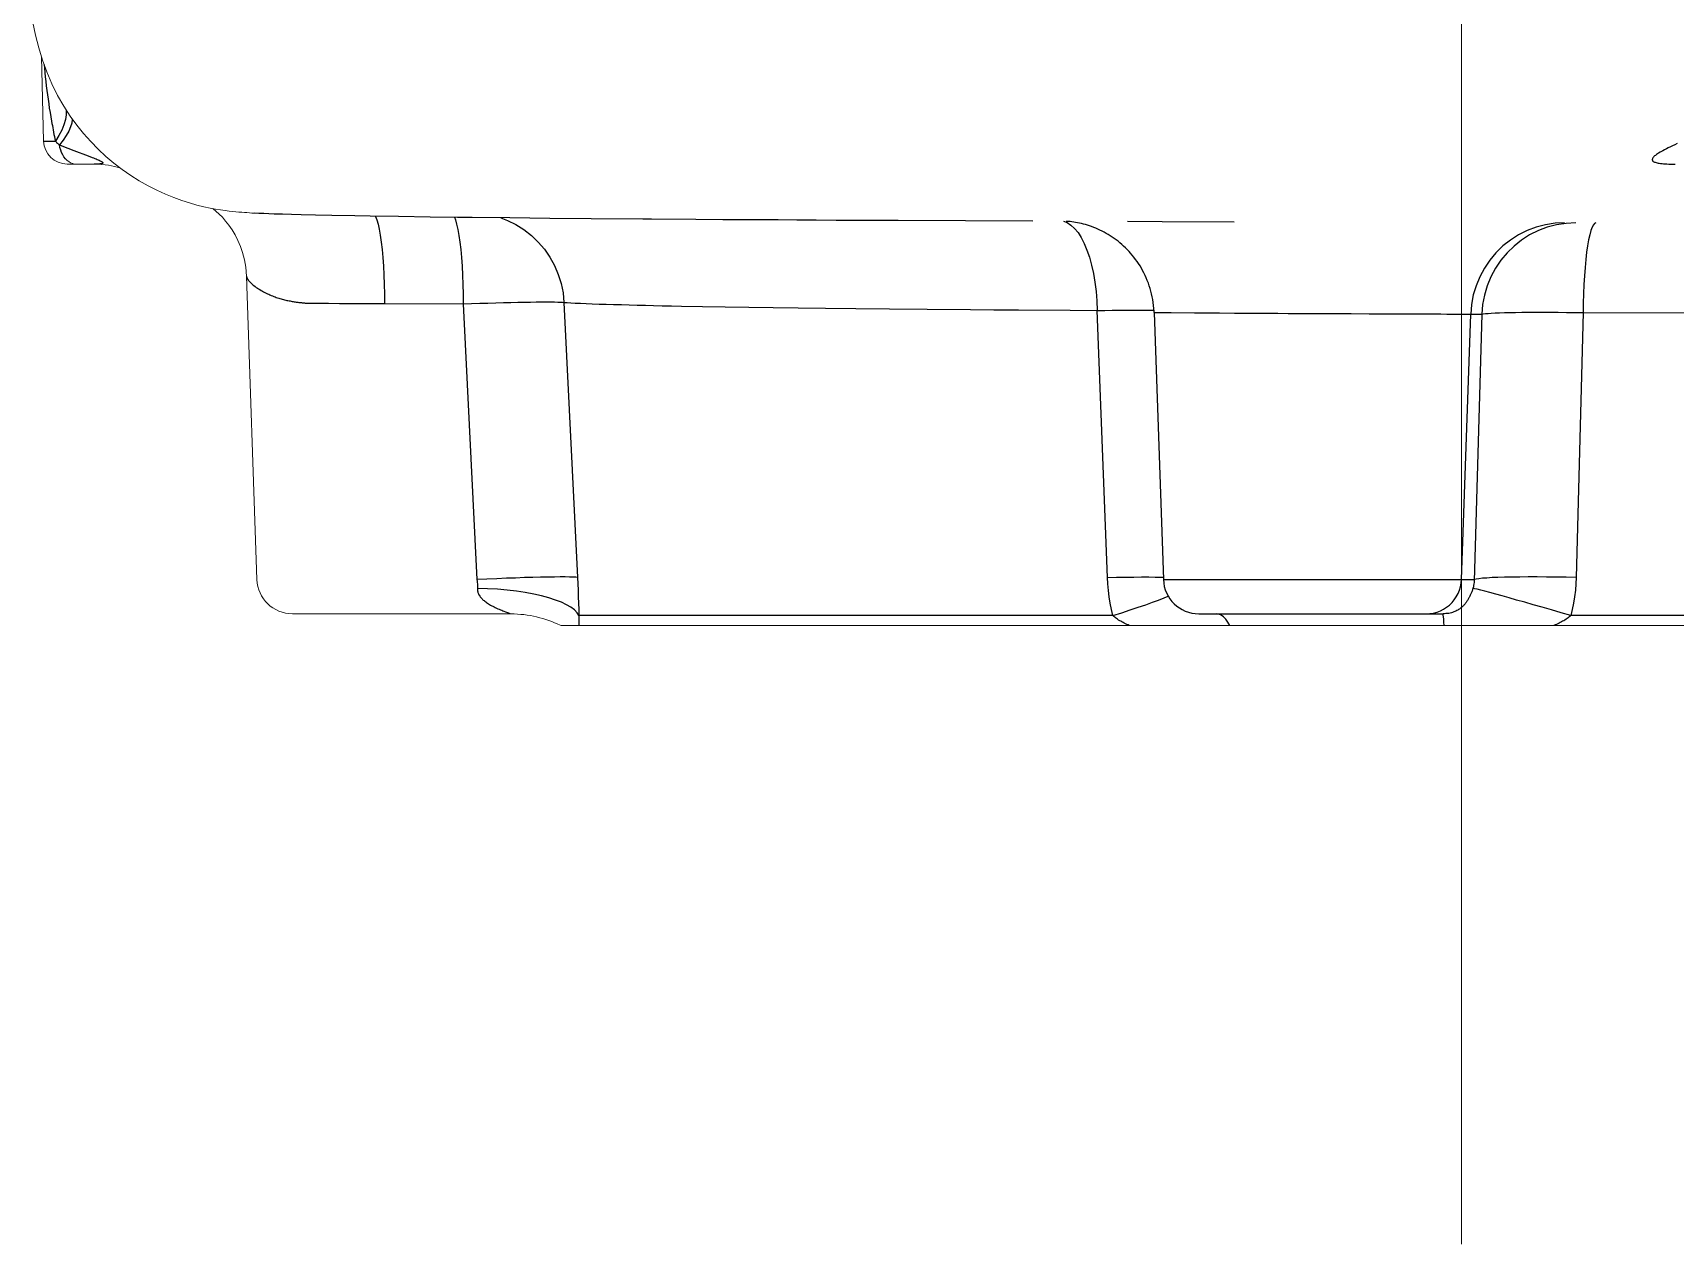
# Model space of a CAD drawing. Header units: millimetres. Extents: x 100 to 940, y 100 to 694.
# Drawn here: x 599.703 to 601.004, y 558.35 to 559.31 of the extents above; entities that cross this region are included whole.
import ezdxf

# ---------------------------------------------------------------- set-up
doc = ezdxf.new("R2010")
doc.units = ezdxf.units.MM
doc.linetypes.add('CENTER', pattern=[2, 1.25, -0.25, 0.25, -0.25])
doc.layers.add('CL', color=1, linetype='CENTER', lineweight=9)
doc.layers.add('OUTLINE', color=6, linetype='Continuous', lineweight=9)

msp = doc.modelspace()

# ---------------------------------------------------------------- linework, layer by layer
at = {"color": 9, "linetype": 'Continuous'}
for p, q in [((599.7121, 559.2851), (599.7124, 559.2821)), ((599.7124, 559.2821), (599.7128, 559.2786)), ((599.7128, 559.2786), (599.7131, 559.2751)), ((599.7131, 559.2751), (599.7135, 559.2715)), ((599.7135, 559.2715), (599.7139, 559.268)), ((599.7139, 559.268), (599.7144, 559.2645)), ((599.7144, 559.2645), (599.7148, 559.2609)), ((599.7148, 559.2609), (599.7153, 559.2574)), ((599.7153, 559.2574), (599.7158, 559.2539)), ((599.7158, 559.2539), (599.7163, 559.2505)), ((599.7163, 559.2505), (599.7169, 559.247)), ((599.7169, 559.247), (599.7174, 559.2435)), ((599.7296, 559.2489), (599.7296, 559.2452)), ((599.7207, 559.2261), (599.7211, 559.2243)), ((599.7118, 559.2243), (599.7211, 559.2243)), ((599.7243, 559.2212), (599.7275, 559.2199)), ((599.7275, 559.2199), (599.7309, 559.2186)), ((599.7309, 559.2186), (599.7356, 559.2169)), ((599.7356, 559.2169), (599.7471, 559.2126)), ((599.7471, 559.2126), (599.7503, 559.2114)), ((600.5257, 559.1578), (600.5286, 559.1551)), ((599.9225, 559.0959), (599.9237, 559.0958)), ((599.9237, 559.0958), (599.9249, 559.0958)), ((599.9249, 559.0958), (599.9261, 559.0958)), ((599.9261, 559.0958), (599.9273, 559.0958)), ((599.9273, 559.0958), (599.9285, 559.0958)), ((599.9285, 559.0958), (599.9297, 559.0958)), ((599.9338, 559.0958), (599.935, 559.0958)), ((599.935, 559.0958), (599.9362, 559.0958)), ((599.9362, 559.0958), (599.9376, 559.0958)), ((599.9376, 559.0958), (599.9461, 559.0957)), ((599.9461, 559.0957), (599.9504, 559.0957)), ((599.9504, 559.0957), (599.9565, 559.0956)), ((599.972, 559.0956), (599.9739, 559.0956)), ((599.9739, 559.0956), (599.9819, 559.0955)), ((599.9819, 559.0955), (600.0443, 559.0954)), ((600.0443, 559.0954), (600.055, 558.8769)), ((600.124, 559.0965), (600.1348, 558.8786)), ((600.2171, 559.0936), (600.2338, 559.0933)), ((600.2338, 559.0933), (600.2518, 559.0931)), ((600.2518, 559.0931), (600.2706, 559.0928)), ((600.2706, 559.0928), (600.2898, 559.0925)), ((600.2898, 559.0925), (600.3096, 559.0923)), ((600.3096, 559.0923), (600.3313, 559.092)), ((600.3313, 559.092), (600.3553, 559.0917)), ((600.3553, 559.0917), (600.382, 559.0915)), ((600.382, 559.0915), (600.4119, 559.0912)), ((600.5546, 558.8786), (600.5465, 559.0901)), ((600.5945, 559.0885), (600.5991, 559.0885)), ((600.5991, 559.0885), (600.6051, 559.0884)), ((600.6051, 559.0884), (600.6235, 559.0882)), ((600.6235, 559.0882), (600.6355, 559.0881)), ((600.6355, 559.0881), (600.6435, 559.0881)), ((600.67, 559.088), (600.6854, 559.0879)), ((600.6978, 559.0878), (600.7264, 559.0877)), ((600.7264, 559.0877), (600.7344, 559.0876)), ((600.7344, 559.0876), (600.7476, 559.0876)), ((600.7476, 559.0876), (600.7619, 559.0875)), ((600.7619, 559.0875), (600.7876, 559.0874)), ((600.832, 559.0872), (600.8424, 559.0872)), ((600.8351, 558.8769), (600.8424, 559.0872)), ((600.8424, 559.0872), (600.8512, 559.0871)), ((600.8512, 559.0871), (600.8452, 558.8757)), ((600.9314, 559.0884), (600.9259, 558.8786)), ((600.9314, 559.0884), (601.0501, 559.0882)), ((600.5989, 558.8769), (600.8351, 558.8769)), ((600.8351, 558.8769), (600.8452, 558.8769)), ((600.559, 558.8483), (600.1358, 558.8483)), ((600.8073, 558.8498), (600.8101, 558.8499)), ((601.4832, 558.8483), (600.9217, 558.8483))]:
    msp.add_line(p, q, dxfattribs=at)
at = {"color": 7, "linetype": 'Continuous'}
for p, q in [((599.8824, 559.167), (599.8786, 559.1672)), ((599.8863, 559.1669), (599.8824, 559.167)), ((599.8903, 559.1667), (599.8863, 559.1669)), ((599.8944, 559.1665), (599.8903, 559.1667)), ((599.901, 559.1663), (599.8944, 559.1665)), ((599.9082, 559.1661), (599.901, 559.1663)), ((599.9159, 559.1659), (599.9082, 559.1661)), ((599.9273, 559.1657), (599.9159, 559.1659)), ((599.9401, 559.1654), (599.9273, 559.1657)), ((599.9583, 559.165), (599.9401, 559.1654)), ((599.9705, 559.1648), (599.9583, 559.165)), ((599.9929, 559.1645), (599.9705, 559.1648)), ((600.018, 559.1641), (599.9929, 559.1645)), ((600.0398, 559.1638), (600.018, 559.1641)), ((600.0512, 559.1637), (600.0398, 559.1638)), ((600.0812, 559.1634), (600.0512, 559.1637)), ((600.1128, 559.163), (600.0812, 559.1634)), ((600.1457, 559.1628), (600.1128, 559.163)), ((600.2286, 559.1622), (600.1935, 559.1624)), ((600.25, 559.162), (600.2286, 559.1622)), ((600.2644, 559.1619), (600.25, 559.162)), ((600.2789, 559.1619), (600.2644, 559.1619)), ((600.2936, 559.1618), (600.2789, 559.1619)), ((600.3084, 559.1617), (600.2936, 559.1618)), ((600.3238, 559.1616), (600.3084, 559.1617)), ((600.598, 559.1604), (600.5706, 559.1605)), ((600.655, 559.1601), (600.598, 559.1604)), ((600.5915, 559.0886), (600.5989, 558.8769)), ((600.627, 558.8498), (600.8205, 558.8498))]:
    msp.add_line(p, q, dxfattribs=at)
at = {"color": 9, "linetype": 'Continuous'}
for points in [[(599.7174, 559.2435), (599.718, 559.2401), (599.7183, 559.2383), (599.7187, 559.2366), (599.719, 559.2349), (599.7193, 559.2331), (599.7196, 559.2314), (599.72, 559.2296), (599.7203, 559.2279), (599.7207, 559.2261)], [(599.7296, 559.2452), (599.729, 559.2413), (599.7279, 559.2372), (599.7262, 559.2329), (599.7239, 559.2286), (599.7211, 559.2243)], [(599.7344, 559.2419), (599.7344, 559.2413), (599.7341, 559.2385), (599.7331, 559.2355), (599.7317, 559.2322), (599.7297, 559.2287), (599.7272, 559.225), (599.7243, 559.2212)], [(599.7211, 559.2243), (599.7216, 559.2237), (599.7221, 559.2232), (599.7227, 559.2227), (599.7232, 559.2222), (599.7238, 559.2217), (599.7243, 559.2212)], [(599.7291, 559.2103), (599.7279, 559.2118), (599.7269, 559.2134), (599.726, 559.2152), (599.7253, 559.2171), (599.7247, 559.2191), (599.7243, 559.2212)], [(601.0061, 559.2223), (601.0041, 559.2214), (601.0023, 559.2206), (601.0006, 559.2198), (600.9989, 559.219), (600.9974, 559.2182), (600.996, 559.2174), (600.9947, 559.2167), (600.9935, 559.2161), (600.9924, 559.2154), (600.9913, 559.2148), (600.9904, 559.2141), (600.9895, 559.2136), (600.9888, 559.213), (600.9881, 559.2125), (600.9876, 559.212), (600.9871, 559.2115), (600.9867, 559.211), (600.9864, 559.2106), (600.9863, 559.2101), (600.9862, 559.2098), (600.9862, 559.2094), (600.9863, 559.2091), (600.9864, 559.2087), (600.9867, 559.2085), (600.987, 559.2082), (600.9875, 559.2079), (600.988, 559.2077), (600.9885, 559.2075), (600.9892, 559.2073), (600.99, 559.2071), (600.9908, 559.2069), (600.9918, 559.2068), (600.9928, 559.2066), (600.994, 559.2065), (600.9952, 559.2064), (600.9965, 559.2063), (600.9979, 559.2062), (600.9994, 559.2061), (601.001, 559.2061), (601.0026, 559.2061), (601.0044, 559.206)], [(599.7503, 559.2114), (599.7513, 559.211), (599.7523, 559.2106), (599.7533, 559.2102), (599.7542, 559.2098), (599.7551, 559.2094), (599.7559, 559.2091), (599.7566, 559.2087), (599.7572, 559.2084), (599.7577, 559.2081), (599.7581, 559.2079), (599.7584, 559.2076), (599.7586, 559.2074), (599.7587, 559.2072), (599.7587, 559.207), (599.7586, 559.2068), (599.7583, 559.2066), (599.758, 559.2065), (599.7576, 559.2064), (599.757, 559.2063), (599.7564, 559.2062), (599.7556, 559.2061), (599.7548, 559.2061), (599.7539, 559.2061), (599.7529, 559.206), (599.7518, 559.206)], [(599.9746, 559.1648), (599.9747, 559.1646), (599.9757, 559.1619), (599.9767, 559.1585), (599.9776, 559.1544), (599.9784, 559.1497), (599.9792, 559.1443), (599.9799, 559.1385), (599.9805, 559.1321), (599.981, 559.1253), (599.9814, 559.1182), (599.9816, 559.1108), (599.9818, 559.1032), (599.9819, 559.0955)], [(600.0373, 559.1639), (600.0381, 559.1618), (600.039, 559.1584), (600.0399, 559.1543), (600.0408, 559.1496), (600.0415, 559.1442), (600.0422, 559.1383), (600.0428, 559.132), (600.0433, 559.1252), (600.0437, 559.1181), (600.044, 559.1107), (600.0442, 559.1031), (600.0443, 559.0954)], [(600.0741, 559.1634), (600.0792, 559.1615), (600.0859, 559.1582), (600.0923, 559.1542), (600.0982, 559.1495), (600.1037, 559.1443), (600.1086, 559.1386), (600.1129, 559.1323), (600.1165, 559.1257), (600.1195, 559.1187), (600.1217, 559.1115), (600.1233, 559.1041), (600.124, 559.0965)], [(600.5198, 559.1608), (600.5228, 559.1597), (600.5257, 559.1578)], [(600.9168, 559.1595), (600.9092, 559.1592), (600.9016, 559.158), (600.8943, 559.1561), (600.8871, 559.1534), (600.8803, 559.15), (600.8739, 559.1459), (600.8679, 559.1412), (600.8624, 559.1358), (600.8575, 559.1299), (600.8532, 559.1236), (600.8496, 559.1168), (600.8466, 559.1097), (600.8444, 559.1024), (600.843, 559.0948), (600.8424, 559.0872)], [(600.9256, 559.1595), (600.918, 559.1591), (600.9105, 559.158)], [(600.9416, 559.1595), (600.9406, 559.1591), (600.9396, 559.1579), (600.9386, 559.156), (600.9376, 559.1534), (600.9367, 559.1501), (600.9358, 559.1461), (600.935, 559.1414), (600.9342, 559.1362), (600.9336, 559.1304), (600.933, 559.1242), (600.9325, 559.1176), (600.932, 559.1106), (600.9317, 559.1034), (600.9315, 559.0959), (600.9314, 559.0884)], [(600.5286, 559.1551), (600.5313, 559.1518), (600.5339, 559.1478), (600.5362, 559.1432), (600.5384, 559.1379), (600.5404, 559.1322), (600.5421, 559.126), (600.5436, 559.1193), (600.5447, 559.1124), (600.5456, 559.1051), (600.5462, 559.0977), (600.5465, 559.0901)], [(600.9105, 559.158), (600.9031, 559.156), (600.896, 559.1534), (600.8891, 559.15), (600.8827, 559.1459), (600.8767, 559.1411), (600.8712, 559.1358), (600.8663, 559.1299), (600.862, 559.1236), (600.8584, 559.1168), (600.8555, 559.1097), (600.8533, 559.1023), (600.8518, 559.0948), (600.8512, 559.0871)], [(599.8724, 559.1174), (599.8725, 559.117), (599.8727, 559.1163), (599.873, 559.1156), (599.8734, 559.1149), (599.8739, 559.1142), (599.8745, 559.1134), (599.8752, 559.1127), (599.8759, 559.1119), (599.8767, 559.1112), (599.8775, 559.1105), (599.8784, 559.1098), (599.8793, 559.1091), (599.8802, 559.1084), (599.8811, 559.1078), (599.8821, 559.1072), (599.8831, 559.1066), (599.8841, 559.106), (599.8851, 559.1054), (599.8861, 559.1049), (599.8871, 559.1043), (599.8881, 559.1038), (599.8891, 559.1034), (599.8901, 559.1029), (599.8911, 559.1024), (599.8921, 559.102), (599.8931, 559.1016), (599.8941, 559.1012), (599.8951, 559.1009), (599.8961, 559.1005), (599.8971, 559.1002), (599.8981, 559.0999), (599.899, 559.0996), (599.9, 559.0993), (599.9009, 559.099), (599.9018, 559.0988), (599.9027, 559.0986), (599.9036, 559.0983), (599.9045, 559.0981), (599.9053, 559.0979), (599.9062, 559.0978), (599.907, 559.0976), (599.9078, 559.0974), (599.9086, 559.0973), (599.9094, 559.0972), (599.9102, 559.097), (599.911, 559.0969), (599.9118, 559.0968), (599.9125, 559.0967), (599.9132, 559.0966), (599.9139, 559.0965), (599.9146, 559.0964), (599.9153, 559.0964), (599.916, 559.0963), (599.9166, 559.0962), (599.9172, 559.0962), (599.9178, 559.0961), (599.9184, 559.0961), (599.919, 559.096), (599.9196, 559.096), (599.9202, 559.096), (599.9208, 559.0959), (599.9214, 559.0959), (599.922, 559.0959), (599.9225, 559.0959)], [(599.9297, 559.0958), (599.9321, 559.0958), (599.9338, 559.0958)], [(599.9565, 559.0956), (599.9592, 559.0956), (599.9636, 559.0956)], [(599.9636, 559.0956), (599.9652, 559.0956), (599.972, 559.0956)], [(600.0443, 559.0954), (600.0509, 559.0956), (600.0574, 559.0958), (600.0638, 559.096), (600.0701, 559.0962), (600.0761, 559.0964), (600.0819, 559.0965), (600.0874, 559.0966), (600.0926, 559.0967), (600.0976, 559.0968), (600.1021, 559.0969), (600.1064, 559.0969), (600.1102, 559.0969), (600.1136, 559.0969), (600.1166, 559.0969), (600.1191, 559.0968), (600.1212, 559.0967), (600.1229, 559.0966), (600.124, 559.0965)], [(600.124, 559.0965), (600.1265, 559.0963), (600.1295, 559.0961), (600.133, 559.096), (600.137, 559.0958), (600.1415, 559.0956), (600.1464, 559.0954), (600.1518, 559.0952), (600.1575, 559.095), (600.1634, 559.0948), (600.1695, 559.0947), (600.1757, 559.0945), (600.1821, 559.0944), (600.1885, 559.0942), (600.1949, 559.0941), (600.2018, 559.0939), (600.2092, 559.0938), (600.2171, 559.0936)], [(600.4119, 559.0912), (600.446, 559.0909), (600.4647, 559.0907), (600.4842, 559.0906)], [(600.4842, 559.0906), (600.525, 559.0903), (600.5465, 559.0901)], [(600.5465, 559.0901), (600.5525, 559.0902), (600.5584, 559.0903), (600.564, 559.0904), (600.5693, 559.0904), (600.5743, 559.0904), (600.5789, 559.0904), (600.5832, 559.0904)], [(600.5832, 559.0904), (600.5871, 559.0903), (600.5906, 559.0903), (600.5915, 559.0902)], [(600.5915, 559.0886), (600.5919, 559.0886), (600.5929, 559.0886), (600.5945, 559.0885)], [(600.6435, 559.0881), (600.6553, 559.088), (600.67, 559.088)], [(600.6854, 559.0879), (600.6895, 559.0879), (600.6978, 559.0878)], [(600.7876, 559.0874), (600.7929, 559.0874), (600.8087, 559.0873)], [(600.8087, 559.0873), (600.8138, 559.0873), (600.8188, 559.0873), (600.8235, 559.0872), (600.832, 559.0872)], [(600.8512, 559.0871), (600.8524, 559.0874), (600.854, 559.0876), (600.8562, 559.0878), (600.8587, 559.088), (600.8618, 559.0881), (600.8652, 559.0883), (600.8691, 559.0884), (600.8733, 559.0885), (600.8779, 559.0886), (600.8828, 559.0887), (600.8881, 559.0887), (600.8937, 559.0887), (600.8995, 559.0887), (600.9055, 559.0887), (600.9118, 559.0887), (600.9182, 559.0886), (600.9247, 559.0885), (600.9314, 559.0884)], [(600.1348, 558.8786), (600.1334, 558.8787), (600.1313, 558.8788), (600.1285, 558.8789), (600.1251, 558.879), (600.1211, 558.879), (600.1165, 558.8789), (600.1113, 558.8788), (600.1055, 558.8787), (600.0994, 558.8786), (600.0927, 558.8784), (600.0857, 558.8781), (600.0784, 558.8779), (600.0708, 558.8776), (600.063, 558.8773), (600.055, 558.8769)], [(600.055, 558.8769), (600.0552, 558.8757), (600.0553, 558.8746), (600.0554, 558.8734), (600.0555, 558.8722), (600.0555, 558.8711), (600.0554, 558.8699)], [(600.1348, 558.8786), (600.135, 558.8735), (600.1352, 558.8684), (600.1354, 558.8633), (600.1356, 558.8583), (600.1357, 558.8533), (600.1358, 558.8483)], [(600.5546, 558.8786), (600.5619, 558.8787), (600.5689, 558.8788), (600.5755, 558.8789), (600.5816, 558.879), (600.5873, 558.879), (600.5924, 558.8789)], [(600.559, 558.8483), (600.5578, 558.8532), (600.5568, 558.8582), (600.556, 558.8633), (600.5554, 558.8683), (600.5549, 558.8734), (600.5546, 558.8786)], [(600.5924, 558.8789), (600.597, 558.8788), (600.5989, 558.8788)], [(600.8101, 558.8499), (600.8129, 558.8504), (600.8157, 558.8511), (600.8184, 558.8521), (600.8209, 558.8534), (600.8233, 558.8549), (600.8256, 558.8567), (600.8276, 558.8587), (600.8294, 558.8609), (600.831, 558.8633), (600.8324, 558.8658), (600.8335, 558.8685), (600.8343, 558.8712), (600.8348, 558.8741), (600.8351, 558.8769)], [(600.8452, 558.8757), (600.8451, 558.8746), (600.8449, 558.8734), (600.8447, 558.8722), (600.8445, 558.8711), (600.8441, 558.8699)], [(600.9259, 558.8786), (600.9179, 558.8787), (600.9101, 558.8788), (600.9024, 558.8789), (600.8951, 558.879), (600.888, 558.879), (600.8813, 558.8789), (600.8751, 558.8788), (600.8693, 558.8787), (600.864, 558.8786), (600.8593, 558.8784), (600.8552, 558.8781), (600.8517, 558.8779), (600.8489, 558.8776), (600.8467, 558.8773), (600.8452, 558.8769)], [(600.9259, 558.8786), (600.9257, 558.8735), (600.9253, 558.8684), (600.9247, 558.8633), (600.9239, 558.8583), (600.9229, 558.8533), (600.9217, 558.8483)], [(600.0554, 558.8699), (600.0554, 558.8693), (600.0555, 558.8686), (600.0556, 558.868), (600.0557, 558.8673), (600.0559, 558.8667), (600.0561, 558.8661), (600.0563, 558.8655), (600.0566, 558.8649), (600.057, 558.8644), (600.0573, 558.8638), (600.0577, 558.8633), (600.0581, 558.8627), (600.0586, 558.8622), (600.0591, 558.8617), (600.0596, 558.8612), (600.0601, 558.8607), (600.0607, 558.8602), (600.0613, 558.8597), (600.062, 558.8592), (600.0627, 558.8587), (600.0635, 558.8581), (600.0642, 558.8576), (600.0651, 558.8571), (600.0659, 558.8567), (600.0668, 558.8562), (600.0677, 558.8557), (600.0686, 558.8552), (600.0696, 558.8548), (600.0706, 558.8543), (600.0716, 558.8538), (600.0726, 558.8534), (600.0737, 558.853), (600.0747, 558.8526), (600.0757, 558.8522)], [(600.1358, 558.8483), (600.1344, 558.8506), (600.1323, 558.8528), (600.1295, 558.8549), (600.1261, 558.8569), (600.122, 558.8589), (600.1173, 558.8607), (600.1121, 558.8624), (600.1063, 558.8639), (600.1001, 558.8653), (600.0934, 558.8666), (600.0864, 558.8676), (600.079, 558.8685), (600.0713, 558.8692), (600.0635, 558.8696), (600.0554, 558.8699)], [(600.559, 558.8483), (600.566, 558.8506), (600.5727, 558.8528), (600.579, 558.8549), (600.5849, 558.8569), (600.5903, 558.8589), (600.5951, 558.8607), (600.5995, 558.8624), (600.6028, 558.8637)], [(600.8441, 558.8699), (600.8439, 558.8693), (600.8437, 558.8686), (600.8435, 558.868), (600.8433, 558.8673), (600.843, 558.8667), (600.8428, 558.8661), (600.8425, 558.8655), (600.8423, 558.865), (600.842, 558.8644), (600.8418, 558.8638), (600.8415, 558.8633), (600.8412, 558.8628), (600.841, 558.8623), (600.8407, 558.8618), (600.8404, 558.8613), (600.8401, 558.8608), (600.8398, 558.8603), (600.8394, 558.8598), (600.8391, 558.8593), (600.8387, 558.8587), (600.8383, 558.8582), (600.8379, 558.8577), (600.8375, 558.8572), (600.837, 558.8567), (600.8366, 558.8562), (600.8361, 558.8558), (600.8356, 558.8553), (600.8351, 558.8548), (600.8346, 558.8544), (600.834, 558.8539), (600.8334, 558.8535), (600.8328, 558.8531), (600.8321, 558.8527), (600.8314, 558.8523), (600.8307, 558.8519), (600.8299, 558.8516), (600.829, 558.8512), (600.8281, 558.8509), (600.8271, 558.8506), (600.8261, 558.8503), (600.825, 558.8501), (600.8239, 558.85), (600.8228, 558.8499), (600.8216, 558.8498), (600.8205, 558.8498)], [(600.9217, 558.8483), (600.914, 558.8506), (600.9064, 558.8528), (600.8991, 558.8549), (600.892, 558.8569), (600.8852, 558.8589), (600.8788, 558.8607), (600.8728, 558.8624), (600.8672, 558.8639), (600.8622, 558.8653), (600.8576, 558.8666), (600.8537, 558.8676), (600.8503, 558.8685), (600.8476, 558.8692), (600.8455, 558.8696), (600.8441, 558.8699)], [(600.0757, 558.8522), (600.0785, 558.8511), (600.0793, 558.8508), (600.08, 558.8505), (600.0806, 558.8503), (600.081, 558.8501), (600.0812, 558.85), (600.0813, 558.8499), (600.0812, 558.8498), (600.0809, 558.8498)], [(600.1358, 558.8483), (600.1358, 558.8477), (600.1358, 558.8471), (600.1357, 558.8465), (600.1357, 558.846), (600.1357, 558.8454), (600.1357, 558.8448), (600.1357, 558.8443), (600.1357, 558.8438), (600.1357, 558.8433), (600.1357, 558.8428), (600.1357, 558.8423), (600.1358, 558.8418), (600.1358, 558.8413), (600.1358, 558.8409), (600.1359, 558.8404)], [(600.5719, 558.8404), (600.5709, 558.8409), (600.5699, 558.8413), (600.5689, 558.8418), (600.5679, 558.8423), (600.567, 558.8428), (600.5661, 558.8433), (600.5652, 558.8438), (600.5643, 558.8443), (600.5634, 558.8448), (600.5626, 558.8454), (600.5618, 558.846), (600.5611, 558.8465), (600.5604, 558.8471), (600.5597, 558.8477), (600.559, 558.8483)], [(600.6516, 558.8404), (600.65, 558.8432), (600.6483, 558.8456), (600.6465, 558.8474), (600.6447, 558.8487), (600.6429, 558.8495), (600.6411, 558.8498)], [(600.8213, 558.8404), (600.8211, 558.8432), (600.821, 558.8456), (600.8209, 558.8474), (600.8207, 558.8487), (600.8206, 558.8495), (600.8205, 558.8498)], [(600.9217, 558.8483), (600.921, 558.8477), (600.9202, 558.8471), (600.9195, 558.8465), (600.9187, 558.846), (600.9179, 558.8454), (600.917, 558.8448), (600.9161, 558.8443), (600.9152, 558.8438), (600.9143, 558.8433), (600.9133, 558.8428), (600.9124, 558.8423), (600.9114, 558.8418), (600.9104, 558.8413), (600.9093, 558.8409), (600.9083, 558.8404)]]:
    msp.add_lwpolyline(points, dxfattribs=at)
at = {"color": 7, "linetype": 'Continuous'}
for points in [[(600.1935, 559.1624), (600.1865, 559.1624), (600.1457, 559.1628)], [(600.3494, 559.1615), (600.3398, 559.1615), (600.3238, 559.1616)], [(600.4954, 559.1609), (600.3888, 559.1613), (600.3525, 559.1615), (600.3494, 559.1615)], [(600.5915, 559.0886), (600.5915, 559.0894), (600.5914, 559.0917), (600.5912, 559.0941), (600.5909, 559.0964), (600.5905, 559.0987), (600.5901, 559.1009), (600.5896, 559.1032), (600.589, 559.1054), (600.5884, 559.1076), (600.5877, 559.1097), (600.587, 559.1118), (600.5862, 559.1139), (600.5854, 559.1159), (600.5845, 559.1179), (600.5835, 559.1198), (600.5825, 559.1217), (600.5815, 559.1236), (600.5804, 559.1254), (600.5793, 559.1272), (600.5781, 559.1289), (600.5769, 559.1306), (600.5756, 559.1323), (600.5743, 559.1339), (600.573, 559.1354), (600.5717, 559.1369), (600.5703, 559.1384), (600.5689, 559.1398), (600.5674, 559.1411), (600.566, 559.1424), (600.5645, 559.1437), (600.563, 559.1449), (600.5614, 559.1461), (600.5599, 559.1472), (600.5583, 559.1483), (600.5568, 559.1493), (600.5552, 559.1503), (600.5536, 559.1512), (600.5519, 559.1521), (600.5503, 559.153), (600.5487, 559.1538), (600.547, 559.1545), (600.5454, 559.1552), (600.5438, 559.1559), (600.5421, 559.1565), (600.5405, 559.1571), (600.5389, 559.1576), (600.5372, 559.1581), (600.5356, 559.1585), (600.534, 559.1589), (600.5325, 559.1593), (600.5309, 559.1596), (600.5294, 559.1599), (600.5279, 559.1601), (600.5265, 559.1603), (600.5252, 559.1605), (600.5239, 559.1606), (600.5228, 559.1607), (600.5222, 559.1608)]]:
    msp.add_lwpolyline(points, dxfattribs=at)
msp.add_arc((600.627, 558.8779), 0.0281, 182, 269.9998, dxfattribs=at)
at = {"layer": 'CL'}
msp.add_line((600.835, 558.3503), (600.835, 568.856), dxfattribs=at)
at = {"layer": 'OUTLINE'}
for p, q in [((599.71, 559.2914), (599.7118, 559.2243)), ((599.7305, 559.206), (599.7518, 559.206)), ((599.8724, 559.1174), (599.8808, 558.8769)), ((599.9089, 558.8498), (600.0809, 558.8498)), ((601.5483, 558.8404), (600.1217, 558.8404))]:
    msp.add_line(p, q, dxfattribs=at)
for points in [[(599.8786, 559.1672), (599.8767, 559.1673), (599.8748, 559.1674), (599.8728, 559.1676), (599.8708, 559.1677), (599.8687, 559.1679), (599.8665, 559.168), (599.8641, 559.1683), (599.8615, 559.1685), (599.8587, 559.1688), (599.8555, 559.1692), (599.852, 559.1697), (599.848, 559.1704), (599.8436, 559.1712), (599.8386, 559.1723), (599.8332, 559.1736), (599.8273, 559.1753), (599.8212, 559.1772), (599.8149, 559.1795), (599.8083, 559.1822), (599.8015, 559.1853), (599.7946, 559.1888), (599.7876, 559.1928), (599.7808, 559.1971), (599.774, 559.2018), (599.7674, 559.2069), (599.761, 559.2122), (599.755, 559.2179), (599.7491, 559.2239), (599.7435, 559.2302), (599.7381, 559.2368), (599.7328, 559.244), (599.7277, 559.2519), (599.7228, 559.2605), (599.7182, 559.2697), (599.7143, 559.2791), (599.7109, 559.2884), (599.708, 559.2981), (599.7054, 559.3083), (599.7032, 559.3182)], [(599.7379, 559.206), (599.7363, 559.2061), (599.7348, 559.2065), (599.7332, 559.2071), (599.7318, 559.208), (599.7304, 559.209), (599.7291, 559.2103)], [(599.7725, 559.203), (599.7721, 559.2031), (599.7701, 559.2036), (599.7679, 559.2042), (599.7656, 559.2047), (599.7631, 559.2051), (599.7605, 559.2055), (599.7576, 559.2058), (599.7547, 559.206), (599.7518, 559.206)], [(599.8724, 559.1174), (599.8719, 559.1243), (599.8708, 559.1303), (599.8694, 559.1359), (599.8677, 559.1409), (599.8657, 559.1456), (599.8635, 559.15), (599.8611, 559.1539), (599.8586, 559.1576), (599.856, 559.1609), (599.8534, 559.1639), (599.8508, 559.1665), (599.8483, 559.1687), (599.846, 559.1706), (599.8457, 559.1708)], [(600.0974, 558.8483), (600.0949, 558.8487), (600.0923, 558.8491), (600.0898, 558.8493), (600.0872, 558.8496), (600.0846, 558.8497), (600.0821, 558.8498), (600.0809, 558.8498)], [(600.1217, 558.8404), (600.1209, 558.8408), (600.1187, 558.8418), (600.1165, 558.8427), (600.1143, 558.8436), (600.112, 558.8444), (600.1096, 558.8452), (600.1073, 558.846), (600.1048, 558.8467), (600.1024, 558.8473), (600.0999, 558.8478), (600.0974, 558.8483)]]:
    msp.add_lwpolyline(points, dxfattribs=at)
for centre, radius, start, end in [((599.7305, 559.2248), 0.0187, 181.5, 270.0004), ((599.9089, 558.8779), 0.0281, 182, 270.0002)]:
    msp.add_arc(centre, radius, start, end, dxfattribs=at)

doc.saveas('drawing.dxf')
